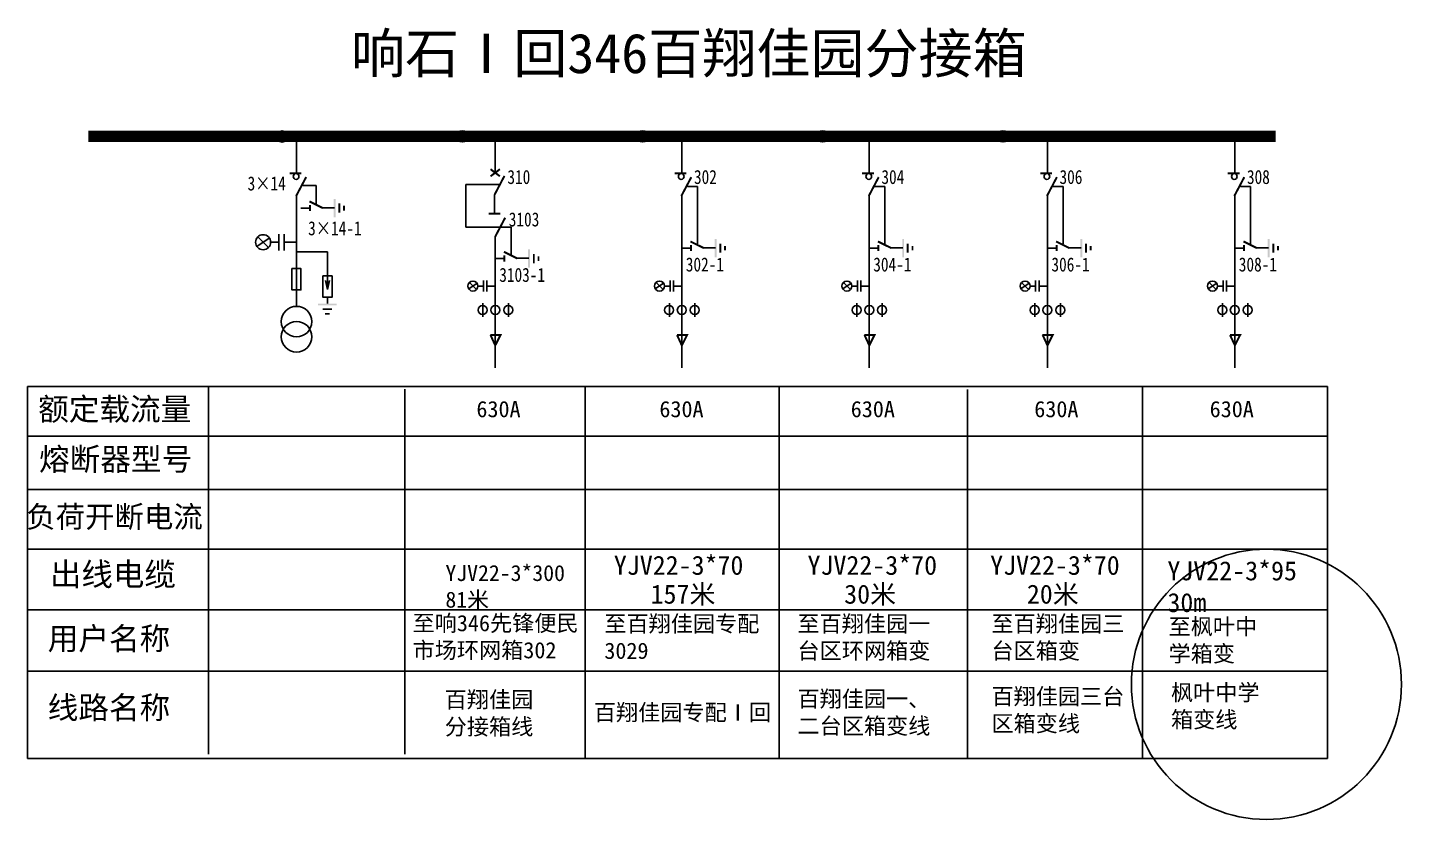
# Model space of a CAD drawing. Header units: millimetres. Extents: x 2131 to 2554, y 2362 to 2461.
# Drawn here: x 2130.7 to 2302.8, y 2362 to 2461.1 of the extents above; entities that cross this region are included whole.
import ezdxf

# ---------------------------------------------------------------- set-up
doc = ezdxf.new("R2010")
doc.units = ezdxf.units.MM
doc.linetypes.add('CENTER', pattern=[50.8, 31.75, -6.35, 6.35, -6.35])
doc.layers.add('1', color=7, linetype='Continuous')
doc.layers.add('2', color=7, linetype='Continuous')
doc.styles.add('HZ', font='simkai_0.ttf')
doc.styles.add('hztxt_txtstyle_2.70_0_0', font='simkai.ttf', dxfattribs={"height": 2.7})
doc.styles.add('STYLE1', font='txt.shx', dxfattribs={"height": 2.6})
doc.styles.add('道路名', font='simhei.ttf', dxfattribs={"width": 0.8})

msp = doc.modelspace()

# ---------------------------------------------------------------- linework, layer by layer
at = {"color": 0}
for p, q in [((2189.32, 2446.85), (2189.32, 2442.93)), ((2212.68, 2446.85), (2212.68, 2442.93)), ((2236.15, 2446.85), (2236.15, 2442.93)), ((2258.45, 2446.85), (2258.45, 2442.93)), ((2281.92, 2446.85), (2281.92, 2442.93)), ((2165.24, 2441.35), (2166.88, 2441.35)), ((2166.88, 2441.35), (2166.88, 2439.04)), ((2189.87, 2441.46), (2185.63, 2441.46)), ((2185.63, 2441.46), (2185.63, 2436.13)), ((2212.68, 2440.05), (2212.68, 2422.69)), ((2213.39, 2441.21), (2214.63, 2441.21)), ((2214.63, 2441.21), (2214.63, 2434.04)), ((2236.15, 2440.05), (2236.15, 2422.69)), ((2236.86, 2441.21), (2238.1, 2441.21)), ((2238.1, 2441.21), (2238.1, 2434.04)), ((2258.45, 2440.05), (2258.45, 2422.69)), ((2259.16, 2441.21), (2260.41, 2441.21)), ((2260.41, 2441.21), (2260.41, 2434.04)), ((2281.92, 2440.05), (2281.92, 2422.69)), ((2282.63, 2441.21), (2283.88, 2441.21)), ((2283.88, 2441.21), (2283.88, 2434.04)), ((2164.97, 2438.52), (2166.12, 2438.52)), ((2167.62, 2438.55), (2169.19, 2438.55)), ((2185.63, 2436.13), (2191.3, 2436.13)), ((2189.32, 2434.95), (2189.32, 2422.69)), ((2191.3, 2436.13), (2191.3, 2432.71)), ((2212.68, 2433.51), (2213.83, 2433.51)), ((2215.33, 2433.54), (2216.9, 2433.54)), ((2236.15, 2433.51), (2237.3, 2433.51)), ((2238.8, 2433.54), (2240.37, 2433.54)), ((2258.45, 2433.51), (2259.6, 2433.51)), ((2261.11, 2433.54), (2262.68, 2433.54)), ((2281.92, 2433.51), (2283.07, 2433.51)), ((2284.58, 2433.54), (2286.14, 2433.54)), ((2189.32, 2432.21), (2190.47, 2432.21)), ((2191.97, 2432.25), (2193.54, 2432.25))]:
    msp.add_line(p, q, dxfattribs=at)
at = {"color": 0, "linetype": 'CENTER'}
for p, q in [((2189.32, 2422.7), (2189.32, 2418.54)), ((2212.68, 2422.7), (2212.68, 2418.54)), ((2236.15, 2422.7), (2236.15, 2418.54)), ((2258.46, 2422.7), (2258.46, 2418.54)), ((2281.93, 2422.7), (2281.93, 2418.54))]:
    msp.add_line(p, q, dxfattribs=at)
at = {"color": 0, "linetype": 'Continuous'}
for p, q in [((2130.75, 2416.19), (2293.52, 2416.19)), ((2177.98, 2415.85), (2177.98, 2370.17)), ((2200.58, 2416.11), (2200.58, 2369.67)), ((2224.87, 2416.11), (2224.87, 2369.67)), ((2248.47, 2415.83), (2248.47, 2369.66)), ((2270.38, 2416.19), (2270.38, 2369.66)), ((2293.52, 2416.19), (2293.52, 2369.66))]:
    msp.add_line(p, q, dxfattribs=at)
at = {"linetype": 'Continuous'}
for p, q in [((2130.75, 2369.66), (2130.75, 2416.19)), ((2153.41, 2416.18), (2153.41, 2370.19)), ((2130.75, 2409.98), (2293.52, 2409.98)), ((2130.75, 2403.29), (2293.52, 2403.29)), ((2130.75, 2395.83), (2293.52, 2395.83)), ((2130.75, 2388.26), (2293.52, 2388.26)), ((2130.75, 2380.57), (2293.52, 2380.57)), ((2293.52, 2369.66), (2130.75, 2369.66))]:
    msp.add_line(p, q, dxfattribs=at)
at = {"color": 0}
for points in [[(2138.37, 2447.49, 1.4, 1.4, 0), (2287.04, 2447.49, 1.4, 1.4, 0)], [(2189.9, 2443.38, 0.249, 0.249, 0), (2188.73, 2442.49, 0.249, 0.249, 0)], [(2188.73, 2443.38, 0.249, 0.249, 0), (2189.9, 2442.49, 0.249, 0.249, 0)], [(2163.56, 2442.88, 0.249, 0.249, 0), (2165.04, 2442.88, 0.249, 0.249, 0)], [(2164.39, 2440.03, 0.249, 0.249, 0), (2165.64, 2442.39, 0.249, 0.249, 0)], [(2189.23, 2440.18, 0.249, 0.249, 0), (2190.47, 2442.54, 0.249, 0.249, 0)], [(2211.79, 2442.88, 0.249, 0.249, 0), (2213.26, 2442.88, 0.249, 0.249, 0)], [(2212.62, 2440.03, 0.249, 0.249, 0), (2213.87, 2442.39, 0.249, 0.249, 0)], [(2235.26, 2442.88, 0.249, 0.249, 0), (2236.73, 2442.88, 0.249, 0.249, 0)], [(2236.09, 2440.03, 0.249, 0.249, 0), (2237.33, 2442.39, 0.249, 0.249, 0)], [(2257.57, 2442.88, 0.249, 0.249, 0), (2259.04, 2442.88, 0.249, 0.249, 0)], [(2258.4, 2440.03, 0.249, 0.249, 0), (2259.64, 2442.39, 0.249, 0.249, 0)], [(2281.04, 2442.88, 0.249, 0.249, 0), (2282.51, 2442.88, 0.249, 0.249, 0)], [(2281.86, 2440.03, 0.249, 0.249, 0), (2283.11, 2442.39, 0.249, 0.249, 0)], [(2166.05, 2439.35, 0.249, 0.249, 0), (2167.72, 2438.52, 0.249, 0.249, 0)], [(2166.12, 2438.9, 0.249, 0.249, 0), (2166.12, 2438.14, 0.249, 0.249, 0)], [(2188.49, 2437.8, 0.249, 0.249, 0), (2189.96, 2437.8, 0.249, 0.249, 0)], [(2189.32, 2434.95, 0.249, 0.249, 0), (2190.56, 2437.31, 0.249, 0.249, 0)], [(2213.76, 2434.34, 0.249, 0.249, 0), (2215.43, 2433.51, 0.249, 0.249, 0)], [(2237.23, 2434.34, 0.249, 0.249, 0), (2238.9, 2433.51, 0.249, 0.249, 0)], [(2259.54, 2434.34, 0.249, 0.249, 0), (2261.2, 2433.51, 0.249, 0.249, 0)], [(2283.01, 2434.34, 0.249, 0.249, 0), (2284.67, 2433.51, 0.249, 0.249, 0)], [(2190.4, 2433.05, 0.249, 0.249, 0), (2192.07, 2432.21, 0.249, 0.249, 0)], [(2190.47, 2432.6, 0.249, 0.249, 0), (2190.47, 2431.83, 0.249, 0.249, 0)], [(2213.83, 2433.9, 0.249, 0.249, 0), (2213.83, 2433.13, 0.249, 0.249, 0)], [(2237.3, 2433.9, 0.249, 0.249, 0), (2237.3, 2433.13, 0.249, 0.249, 0)], [(2259.6, 2433.9, 0.249, 0.249, 0), (2259.6, 2433.13, 0.249, 0.249, 0)], [(2283.07, 2433.9, 0.249, 0.249, 0), (2283.07, 2433.13, 0.249, 0.249, 0)], [(2188.7, 2422.62, 0.249, 0.249, 0), (2189.97, 2422.62, 0.249, 0.249, 0), (2189.32, 2421.33, 0.249, 0.249, 0), (2188.72, 2422.64, 0.249, 0.249, 0)], [(2212.06, 2422.62, 0.249, 0.249, 0), (2213.33, 2422.62, 0.249, 0.249, 0), (2212.68, 2421.33, 0.249, 0.249, 0), (2212.08, 2422.64, 0.249, 0.249, 0)], [(2235.53, 2422.62, 0.249, 0.249, 0), (2236.8, 2422.62, 0.249, 0.249, 0), (2236.15, 2421.33, 0.249, 0.249, 0), (2235.55, 2422.64, 0.249, 0.249, 0)], [(2257.84, 2422.62, 0.249, 0.249, 0), (2259.11, 2422.62, 0.249, 0.249, 0), (2258.46, 2421.33, 0.249, 0.249, 0), (2257.86, 2422.64, 0.249, 0.249, 0)], [(2281.31, 2422.62, 0.249, 0.249, 0), (2282.58, 2422.62, 0.249, 0.249, 0), (2281.93, 2421.33, 0.249, 0.249, 0), (2281.32, 2422.64, 0.249, 0.249, 0)]]:
    msp.add_lwpolyline(points, format="xyseb", dxfattribs=at)
for centre, radius in [((2162.63, 2447.47), 0.695), ((2185.21, 2447.48), 0.695), ((2207.77, 2447.48), 0.695), ((2230.33, 2447.48), 0.695), ((2252.89, 2447.48), 0.695), ((2164.38, 2442.47), 0.359), ((2212.61, 2442.47), 0.359), ((2236.08, 2442.47), 0.359), ((2258.39, 2442.47), 0.359), ((2281.86, 2442.47), 0.359)]:
    msp.add_circle(centre, radius, dxfattribs=at)
at = {"color": 1}
msp.add_circle((2285.88, 2378.92), 16.91, dxfattribs=at)
at = {"color": 0}
for points in [[(2169.09, 2437.34), (2169.33, 2437.34), (2169.09, 2439.67), (2169.33, 2439.67)], [(2169.91, 2439.09), (2169.68, 2439.09), (2169.91, 2437.92), (2169.68, 2437.92)], [(2170.26, 2438.21), (2170.49, 2438.21), (2170.26, 2438.8), (2170.49, 2438.8)], [(2216.8, 2432.34), (2217.04, 2432.34), (2216.8, 2434.66), (2217.04, 2434.66)], [(2240.27, 2432.34), (2240.51, 2432.34), (2240.27, 2434.66), (2240.51, 2434.66)], [(2262.58, 2432.34), (2262.81, 2432.34), (2262.58, 2434.66), (2262.81, 2434.66)], [(2286.05, 2432.34), (2286.28, 2432.34), (2286.05, 2434.66), (2286.28, 2434.66)], [(2193.44, 2431.04), (2193.68, 2431.04), (2193.44, 2433.37), (2193.68, 2433.37)], [(2194.26, 2432.78), (2194.03, 2432.78), (2194.26, 2431.62), (2194.03, 2431.62)], [(2217.62, 2434.08), (2217.39, 2434.08), (2217.62, 2432.92), (2217.39, 2432.92)], [(2217.97, 2433.21), (2218.2, 2433.21), (2217.97, 2433.79), (2218.2, 2433.79)], [(2241.09, 2434.08), (2240.85, 2434.08), (2241.09, 2432.92), (2240.85, 2432.92)], [(2241.44, 2433.21), (2241.67, 2433.21), (2241.44, 2433.79), (2241.67, 2433.79)], [(2263.4, 2434.08), (2263.16, 2434.08), (2263.4, 2432.92), (2263.16, 2432.92)], [(2263.75, 2433.21), (2263.98, 2433.21), (2263.75, 2433.79), (2263.98, 2433.79)], [(2286.86, 2434.08), (2286.63, 2434.08), (2286.86, 2432.92), (2286.63, 2432.92)], [(2287.21, 2433.21), (2287.45, 2433.21), (2287.21, 2433.79), (2287.45, 2433.79)], [(2194.61, 2431.91), (2194.84, 2431.91), (2194.61, 2432.49), (2194.84, 2432.49)], [(2167.14, 2426.56), (2167.14, 2426.33), (2169.47, 2426.56), (2169.47, 2426.33)], [(2168.89, 2425.75), (2168.89, 2425.98), (2167.72, 2425.75), (2167.72, 2425.98)], [(2168.02, 2425.4), (2168.02, 2425.17), (2168.6, 2425.4), (2168.6, 2425.17)]]:
    msp.add_trace(points, dxfattribs=at)
at = {"layer": '1', "color": 0}
for p, q in [((2164.44, 2447.12), (2164.44, 2442.84)), ((2164.44, 2440.08), (2164.44, 2426.22)), ((2189.23, 2437.8), (2189.23, 2440.18)), ((2161.03, 2434.77), (2159.47, 2433.71)), ((2160.92, 2433.57), (2159.61, 2434.93)), ((2162.23, 2435.27), (2162.23, 2433.21)), ((2162.89, 2435.27), (2162.89, 2433.21)), ((2162.23, 2434.24), (2161.19, 2434.24)), ((2164.44, 2434.24), (2162.89, 2434.24)), ((2164.44, 2433.05), (2168.32, 2433.05)), ((2168.32, 2433.05), (2168.32, 2428.33)), ((2168.32, 2428.33), (2168.07, 2429.47)), ((2168.32, 2428.33), (2168.57, 2429.47)), ((2187.84, 2429.44), (2187.84, 2428.07)), ((2188.28, 2429.44), (2188.28, 2428.07)), ((2211.2, 2429.44), (2211.2, 2428.07)), ((2211.64, 2429.44), (2211.64, 2428.07)), ((2234.67, 2429.44), (2234.67, 2428.07)), ((2235.11, 2429.44), (2235.11, 2428.07)), ((2256.98, 2429.44), (2256.98, 2428.07)), ((2257.42, 2429.44), (2257.42, 2428.07)), ((2280.45, 2429.44), (2280.45, 2428.07)), ((2280.89, 2429.44), (2280.89, 2428.07)), ((2187.04, 2429.11), (2186, 2428.4)), ((2186.97, 2428.31), (2186.09, 2429.22)), ((2187.84, 2428.76), (2187.15, 2428.76)), ((2189.32, 2428.76), (2188.28, 2428.76)), ((2210.4, 2429.11), (2209.36, 2428.4)), ((2210.33, 2428.31), (2209.45, 2429.22)), ((2211.2, 2428.76), (2210.51, 2428.76)), ((2212.68, 2428.76), (2211.64, 2428.76)), ((2233.87, 2429.11), (2232.83, 2428.4)), ((2233.79, 2428.31), (2232.92, 2429.22)), ((2234.67, 2428.76), (2233.98, 2428.76)), ((2236.15, 2428.76), (2235.11, 2428.76)), ((2256.18, 2429.11), (2255.14, 2428.4)), ((2256.1, 2428.31), (2255.23, 2429.22)), ((2256.98, 2428.76), (2256.29, 2428.76)), ((2258.45, 2428.76), (2257.42, 2428.76)), ((2279.65, 2429.11), (2278.6, 2428.4)), ((2279.57, 2428.31), (2278.7, 2429.22)), ((2280.45, 2428.76), (2279.75, 2428.76)), ((2281.92, 2428.76), (2280.89, 2428.76)), ((2168.31, 2427.36), (2168.31, 2426.56)), ((2187.75, 2426.61), (2187.75, 2424.91)), ((2190.96, 2426.61), (2190.96, 2424.91)), ((2211.12, 2426.61), (2211.12, 2424.91)), ((2214.32, 2426.61), (2214.32, 2424.91)), ((2234.58, 2426.61), (2234.58, 2424.91)), ((2237.78, 2426.61), (2237.78, 2424.91)), ((2256.89, 2426.61), (2256.89, 2424.91)), ((2260.09, 2426.61), (2260.09, 2424.91)), ((2280.36, 2426.61), (2280.36, 2424.91)), ((2283.56, 2426.61), (2283.56, 2424.91))]:
    msp.add_line(p, q, dxfattribs=at)
for centre, radius in [((2160.25, 2434.24), 0.945), ((2186.52, 2428.76), 0.63), ((2209.88, 2428.76), 0.63), ((2233.35, 2428.76), 0.63), ((2255.66, 2428.76), 0.63), ((2279.12, 2428.76), 0.63), ((2164.44, 2424.31), 1.91), ((2187.73, 2425.76), 0.563), ((2189.32, 2425.76), 0.563), ((2190.94, 2425.76), 0.563), ((2211.09, 2425.76), 0.563), ((2212.68, 2425.76), 0.563), ((2214.3, 2425.76), 0.563), ((2234.56, 2425.76), 0.563), ((2236.15, 2425.76), 0.563), ((2237.76, 2425.76), 0.563), ((2256.87, 2425.76), 0.563), ((2258.45, 2425.76), 0.563), ((2260.07, 2425.76), 0.563), ((2280.34, 2425.76), 0.563), ((2281.92, 2425.76), 0.563), ((2283.54, 2425.76), 0.563), ((2164.44, 2422.41), 1.91)]:
    msp.add_circle(centre, radius, dxfattribs=at)
at = {"layer": '2', "color": 0}
for points in [[(2163.85, 2430.94), (2164.99, 2430.94), (2164.99, 2428.27), (2163.85, 2428.27)], [(2167.74, 2430.03), (2168.88, 2430.03), (2168.88, 2427.36), (2167.74, 2427.36)]]:
    msp.add_lwpolyline(points, close=True, dxfattribs=at)

# ---------------------------------------------------------------- texts
at = {"color": 0, "linetype": 'Continuous', "style": '道路名', "width": 0.8}
for s, p in [('310', (2190.84, 2441.53)), ('302', (2214.2, 2441.53)), ('304', (2237.67, 2441.53)), ('306', (2259.97, 2441.53)), ('308', (2283.44, 2441.53)), ('3×14', (2158.31, 2440.72)), ('3103', (2191.01, 2436.22)), ('3×14-1', (2165.89, 2435.11)), ('3103-1', (2189.82, 2429.28)), ('302-1', (2213.18, 2430.58)), ('304-1', (2236.65, 2430.58)), ('306-1', (2258.96, 2430.58)), ('308-1', (2282.42, 2430.58))]:
    msp.add_text(s, height=1.757, dxfattribs=at).set_placement(p)
at = {"color": 0, "insert": (2171.27, 2460.36), "char_height": 4.9626, "width": 718.5697, "attachment_point": 1}
msp.add_mtext('{\\fSimSun|b0|i0|c134|p54;响石Ⅰ回346百翔佳园分接箱}', dxfattribs=at)
at = {"linetype": 'Continuous', "attachment_point": 1}
for s, insert, char_height, width, style in [('{\\fSimSun|b0|i0|c134|p2;额定载流量}', (2132.08, 2414.77), 2.8125, 21.6555, 'HZ'), ('{\\fSimSun|b0|i0|c134|p6;630A}', (2186.96, 2414.38), 2.033, 23.1351, 'STYLE1'), ('{\\fSimSun|b0|i0|c134|p6;630A}', (2209.87, 2414.38), 2.033, 23.1351, 'STYLE1'), ('{\\fSimSun|b0|i0|c134|p6;630A}', (2233.83, 2414.38), 2.033, 23.1351, 'STYLE1'), ('{\\fSimSun|b0|i0|c134|p6;630A}', (2256.81, 2414.38), 2.033, 23.1351, 'STYLE1'), ('{\\fSimSun|b0|i0|c134|p6;630A}', (2278.77, 2414.38), 2.033, 23.1351, 'STYLE1'), ('{\\fSimSun|b0|i0|c134|p2;熔断器型号}', (2132.2, 2408.5), 2.8125, 22.461, 'HZ'), ('{\\fSimSun|b0|i0|c134|p2;\\H0.96x;负荷开断电流}', (2130.6, 2401.24), 2.8125, 25.7174, 'HZ'), ('{\\fSimSun|b0|i0|c134|p2;YJV22-3*70}', (2204.17, 2395.01), 2.3845, 19.1736, 'STYLE1'), ('{\\fSimSun|b0|i0|c134|p2;YJV22-3*70}', (2228.42, 2395.01), 2.3845, 19.1736, 'STYLE1'), ('{\\fSimSun|b0|i0|c134|p2;YJV22-3*70}', (2251.29, 2395.01), 2.3845, 19.1736, 'STYLE1'), ('{\\fSimSun|b0|i0|c134|p2;出线电缆}', (2133.56, 2394.14), 2.89, 19.7021, 'HZ'), ('{\\fSimSun|b0|i0|c134|p2;YJV22-3*95\\P30m}', (2273.48, 2394.32), 2.3845, 19.1736, 'STYLE1'), ('{\\fSimSun|b0|i0|c134|p2;157米}', (2208.77, 2391.4), 2.3845, 19.1736, 'STYLE1'), ('{\\fSimSun|b0|i0|c134|p2;30米}', (2233.01, 2391.4), 2.3845, 19.1736, 'STYLE1'), ('{\\fSimSun|b0|i0|c134|p2;20米}', (2255.88, 2391.4), 2.3845, 19.1736, 'STYLE1'), ('{\\fSimSun|b0|i0|c134|p2;用户名称}', (2133.28, 2386.06), 2.8125, 19.1736, 'HZ'), ('\\pt34.56;{\\fSimSun|b0|i0|c134|p2;至响346先锋便民市场环网箱302}', (2178.97, 2387.6), 2.033, 21.6561, 'STYLE1'), ('{\\fSimSun|b0|i0|c134|p2;至\\fSimSun|b0|i0|c134|p6;百翔佳园专配3029}', (2202.98, 2387.53), 2.033, 21.6561, 'STYLE1'), ('{\\fSimSun|b0|i0|c134|p2;至\\fSimSun|b0|i0|c134|p6;百翔佳园一台区环网箱变}', (2227.16, 2387.53), 2.033, 18.2923, 'STYLE1'), ('{\\fSimSun|b0|i0|c134|p2;至\\fSimSun|b0|i0|c134|p6;百翔佳园三台区箱变}', (2251.45, 2387.53), 2.033, 18.2923, 'STYLE1'), ('{\\fSimSun|b0|i0|c134|p2;至枫叶中学箱变}', (2273.63, 2387.17), 2.033, 11.9556, 'STYLE1'), ('{\\fSimSun|b0|i0|c134|p2;线路名称}', (2133.28, 2377.42), 2.8125, 19.1736, 'HZ'), ('{\\fSimSun|b0|i0|c134|p6;百翔佳园分接箱线}', (2182.99, 2378.03), 2.033, 12.9424, 'STYLE1'), ('{\\fSimSun|b0|i0|c134|p6;百翔佳园一、二台区箱变线}', (2227.16, 2378.12), 2.033, 18.2923, 'STYLE1'), ('{\\fSimSun|b0|i0|c134|p6;百翔佳园三台区箱变线}', (2251.45, 2378.43), 2.033, 18.2923, 'STYLE1'), ('{\\fSimSun|b0|i0|c134|p2;枫叶中学箱变线}', (2273.93, 2378.92), 2.033, 11.9556, 'STYLE1'), ('{\\fSimSun|b0|i0|c134|p6;百翔佳园专配Ⅰ回}', (2201.67, 2376.43), 2.033, 23.7102, 'STYLE1')]:
    msp.add_mtext(s, dxfattribs=dict(at, insert=insert, char_height=char_height, width=width, style=style))
at = {"color": 0, "linetype": 'Continuous', "insert": (2183.08, 2393.85), "char_height": 2, "width": 16.4528, "attachment_point": 1, "style": 'hztxt_txtstyle_2.70_0_0'}
msp.add_mtext('{\\fSimSun|b0|i0|c134|p2;YJV22-3*300\\P81米}', dxfattribs=at)

doc.saveas('drawing.dxf')
